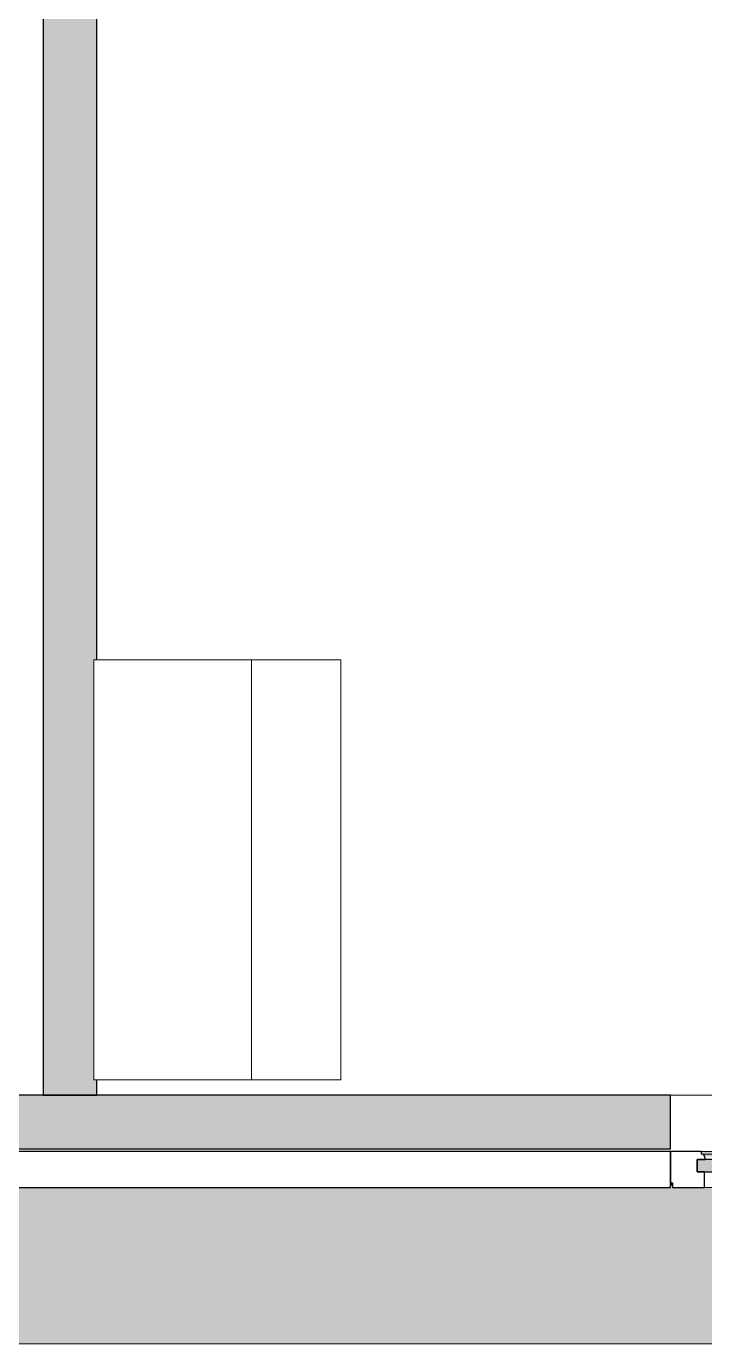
# Model space of a CAD drawing. Header units: millimetres. Extents: x 155927 to 326028, y -36033 to 97293.
# Drawn here: x 180943 to 182233, y 8897 to 11404 of the extents above; entities that cross this region are included whole.
import ezdxf

# ---------------------------------------------------------------- set-up
doc = ezdxf.new("R2010")
doc.units = ezdxf.units.MM
doc.header["$MEASUREMENT"] = 0
for name, color, linetype, lineweight in [('A-GLAZ', 7, 'CONTINUOUS', 9), ('A-WALL-PATT', 7, 'CONTINUOUS', 9), ('I-FURN', 8, 'CONTINUOUS', 9), ('I-WALL', 7, 'CONTINUOUS', 9)]:
    doc.layers.add(name, color=color, linetype=linetype, lineweight=lineweight)

msp = doc.modelspace()

# ---------------------------------------------------------------- hatches: boundary and pattern name
at = {"layer": 'A-GLAZ'}
h = msp.add_hatch(color=256, dxfattribs=at)
h.paths.add_polyline_path([(182231.4, 9255.8), (182228.6, 9257.5), (182229.9, 9256.4), (182231, 9255.9)], flags=0)
h.paths.add_polyline_path([(179347.4, 9255.8), (179344.6, 9257.5), (179345.9, 9256.4), (179347, 9255.9)], flags=0)
for points in [[(183504.8, 9257.5), (183508.6, 9257.5), (183508.6, 9262.5), (182227, 9262.5), (182227, 9257.5), (183502.8, 9257.5)], [(183502.8, 9252.6), (183504.6, 9256.2), (183504.8, 9257.5), (182229.9, 9257), (182232.6, 9253.9), (182233.3, 9252.6), (183502.4, 9252.6)], [(183516.6, 9223.6), (183516.6, 9247.5), (182219.1, 9247.5), (182219.1, 9223.6)], [(183567.8, 8896.6), (183567.8, 9198.3), (183563.5, 9198.3), (183563.5, 9193.6), (182172.2, 9193.6), (182172.2, 9198.3), (182167.8, 9198.3), (182167.8, 9193.6), (180683.8, 9193.6), (180683.8, 9198.3), (180679.5, 9198.3), (180679.5, 9193.6), (179288.2, 9193.6), (179288.2, 9198.3), (179283.8, 9198.3), (179283.8, 8896.6), (181743.4, 8896.6)]]:
    msp.add_hatch(color=256, dxfattribs=at).paths.add_polyline_path(points, flags=0)
h = msp.add_hatch(color=256, dxfattribs=at)
h.paths.add_polyline_path([(183567.8, 9198.3), (183567.8, 9200.4), (183563.5, 9200.4), (183563.5, 9198.3)], flags=0)
h.paths.add_polyline_path([(182172.2, 9198.3), (182172.2, 9200.4), (182167.8, 9200.4), (182167.8, 9198.3)], flags=0)
h.paths.add_polyline_path([(180679.5, 9198.3), (180683.8, 9198.3), (180683.8, 9200.4), (180679.5, 9200.4)], flags=0)
h.paths.add_polyline_path([(179283.8, 9198.3), (179288.2, 9198.3), (179288.2, 9200.4), (179283.8, 9200.4)], flags=0)
at = {"layer": 'A-WALL-PATT'}
for points in [[(181071, 9369.6), (181076.8, 9369.6), (181076.8, 9398.6), (181071, 9398.6), (181071, 10198.6), (181076.8, 10198.6), (181076.8, 13505.6), (180974.8, 13505.6), (180974.8, 9369.6)], [(182065.8, 9267.6), (182065.8, 9369.6), (180785.8, 9369.6), (180785.8, 9267.6), (181743.4, 9267.6)], [(182167.8, 9267.6), (182167.8, 9369.6), (182065.8, 9369.6), (182065.8, 9267.6)]]:
    msp.add_hatch(color=256, dxfattribs=at).paths.add_polyline_path(points, flags=0)

# ---------------------------------------------------------------- linework, layer by layer
at = {"layer": 'A-GLAZ', "lineweight": 30}
for p, q in [((182167.8, 9262.5), (180683.8, 9262.5)), ((182167.8, 9193.6), (182167.8, 9262.5)), ((182227, 9262.5), (182167.8, 9262.5)), ((182167.8, 9262.5), (182167.8, 9202.6)), ((182227, 9257.5), (182227, 9262.5)), ((182228.6, 9257.5), (182227, 9257.5)), ((182219.1, 9247.5), (182219.1, 9223.6)), ((183516.6, 9247.5), (182219.1, 9247.5)), ((182219.1, 9223.6), (182219.1, 9247.5)), ((182219.1, 9247.5), (182234.3, 9247.5)), ((182219.1, 9223.6), (183516.6, 9223.6)), ((182233, 9223.6), (182219.1, 9223.6)), ((182233, 9193.6), (182233, 9223.6)), ((180683.8, 9193.6), (182167.8, 9193.6)), ((182167.8, 9202.6), (182172.2, 9202.6)), ((182172.2, 9202.6), (182172.2, 9193.6)), ((182172.2, 9193.6), (182233, 9193.6))]:
    msp.add_line(p, q, dxfattribs=at)
at = {"layer": 'A-GLAZ'}
for p, q in [((183508.6, 9262.5), (182227, 9262.5)), ((182227, 9257.5), (182228.6, 9257.5)), ((182228.6, 9257.5), (183507.1, 9257.5)), ((182167.8, 9200.4), (182172.2, 9200.4)), ((182167.8, 9198.3), (182172.2, 9198.3)), ((182233, 9193.6), (183502.6, 9193.6)), ((179283.8, 8896.6), (183567.8, 8896.6))]:
    msp.add_line(p, q, dxfattribs=at)
at = {"layer": 'A-GLAZ', "lineweight": 30}
for centre, radius, start, end in [((182227.5, 9252.2), 5.36, 3.4261, 78.0476), ((182240.2, 9253), 7.4, 183.4261, 216.5739)]:
    msp.add_arc(centre, radius, start, end, dxfattribs=at)
at = {"layer": 'A-GLAZ'}
for points, knots in [([(182231, 9256.2), (182230.9, 9256.4), (182230.5, 9256.7), (182229.7, 9257.2), (182229, 9257.4), (182228.6, 9257.5)], [-0.4, -0.4, -0.4, -0.4, -0.3, -0.2, 0, 0, 0, 0]), ([(182232.8, 9252.6), (182232.8, 9253), (182232.7, 9253.7), (182232.3, 9254.6), (182232.1, 9255), (182232, 9255.2)], [-1, -1, -1, -1, -0.8, -0.7, -0.6, -0.6, -0.6, -0.6])]:
    msp.add_open_spline(points, degree=3, knots=knots, dxfattribs=at)
at = {"layer": 'I-FURN'}
for p, q in [((181071, 10198.6), (181071, 9398.6)), ((181371, 10198.6), (181071, 10198.6)), ((181371, 9398.6), (181371, 10198.6)), ((181541, 10198.6), (181371, 10198.6)), ((181541, 9398.6), (181541, 10198.6)), ((181071, 9398.6), (181371, 9398.6)), ((181371, 9398.6), (181541, 9398.6))]:
    msp.add_line(p, q, dxfattribs=at)
at = {"layer": 'I-WALL', "lineweight": 30}
for p, q in [((180974.8, 13505.6), (180974.8, 9369.6)), ((181076.8, 10198.6), (181076.8, 13505.6)), ((181076.8, 9369.6), (181076.8, 9398.6)), ((182065.8, 9369.6), (180785.8, 9369.6)), ((180974.8, 9369.6), (181076.8, 9369.6)), ((182167.8, 9369.6), (182065.8, 9369.6)), ((182167.8, 9267.6), (182167.8, 9369.6)), ((180785.8, 9267.6), (182065.8, 9267.6)), ((182065.8, 9267.6), (182167.8, 9267.6))]:
    msp.add_line(p, q, dxfattribs=at)
at = {"layer": 'I-WALL'}
msp.add_line((182167.8, 9369.6), (183567.8, 9369.6), dxfattribs=at)

doc.saveas('drawing.dxf')
